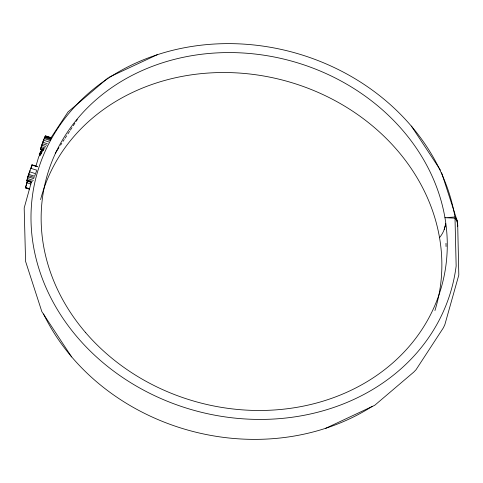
<?xml version="1.0" encoding="UTF-8"?>
<svg xmlns="http://www.w3.org/2000/svg" width="483" height="483" viewBox="0 0 483 483"><rect width="100%" height="100%" fill="white"/><g stroke="black" fill="none" stroke-linecap="round" stroke-linejoin="round"><path stroke-width="0.72" d="M41.315 153.642C39.769 151.028 38.543 156.577 39.757 154.536M31.51 167.704L32.035 164.806L37.445 166.52M29.511 189.203L25.454 187.911L27.404 180.781M31.552 182.526L26.776 180.739L28.569 174.321L32.035 164.806M43.078 150.382L40.391 149.458L42.715 142.183L45.342 135.904L51.675 137.842M445.139 226.104L444.227 229.467L445.139 226.104A83.897 41.001 -1.4 0 0 445.471 223.297L445.574 226.455M27.453 178.644L29.131 173.18M27.223 182.049L25.454 187.911M31.31 182.351L24.186 207.974L25.587 261.418L41.846 311.632L71.605 356.919M35.845 166.436L38.712 156.8L44.08 148.359M41.049 147.744L42.202 144.115M29.318 172.636L30.091 170.505M30.713 168.809L31.003 167.999M35.796 172.986L36.551 170.91M40.771 148.625L40.391 149.458M42.878 142.189L43.983 139.321M41.435 150.672L41.846 149.609M40.614 152.706L41.236 151.203M39.896 153.135L41.472 150.122L42.812 150.581M51.029 137.709L68 111.99L108.289 77.691M55.255 153.292L58.932 147.659M60.562 145.16L61.788 143.282M63.013 141.404L64.239 139.527M65.054 138.277L66.684 135.771M67.91 133.894L69.546 131.388M70.361 130.138L71.991 127.639M73.217 125.761L74.853 123.256M76.073 121.378L77.298 119.5M26.819 181.022L27.072 180.654M109.514 76.996L157.47 54.615M325.53 428.385L374.711 405.309L413.744 372.103L416.032 369.724L443.418 327.752L444.891 324.522L458.814 275.026L457.703 224.909M457.618 224.915A43.536 20.383 -9.8 0 0 454.986 217.006L444.946 217.694L455.01 218.171A43.838 21.421 -1.4 0 1 457.661 226.648M31.902 165.047L37.312 166.768M30.719 168.277L36.805 170.215M29.457 171.743L35.543 173.675L34.655 176.253L28.569 174.321M28.171 175.546L34.257 177.484M27.797 176.736L33.882 178.674M27.29 178.462L33.375 180.394M26.951 179.791L32.361 181.511M27.748 180.871L29.777 181.517M26.776 180.739L31.51 182.242M26.855 182.761L30.906 184.053M25.533 187.501L29.59 188.793M25.563 187.748L28.944 188.823M45.342 135.904L51.385 137.975L51.156 138.343L45.112 136.272M44.834 136.822L50.872 138.893M44.502 137.558L50.54 139.629M44.116 138.476L50.154 140.553M43.47 140.13L48.837 141.972M42.715 142.183L47.412 143.795M42.214 143.62L46.911 145.232M41.701 145.129L45.728 146.512M41.224 146.591L45.251 147.973M40.807 147.955L44.158 149.102M40.451 149.156L43.138 150.08M41.17 149.549L43.186 150.237M40.874 151.553L42.214 152.012M40.107 153.045L41.453 153.503M39.811 153.214L41.152 153.672M39.642 153.6L40.983 154.059M39.503 153.962L40.85 154.421M39.22 154.886L40.566 155.351M411.395 126.081L440.436 170.125M441.613 172.739L457.413 221.582M455.01 218.171L456.151 265.988A215.116 185.732 15.2 0 1 133.429 384.365A215.116 185.732 15.2 0 1 125.906 67.88A215.116 185.732 15.2 0 1 454.986 217.006M445.978 243.341L446.05 246.541M444.227 229.461A83.897 41.001 -1.4 0 1 439.53 237.642M40.596 199.6A204.87 176.887 15.2 0 1 287.234 81.349A204.87 176.887 15.2 0 1 434.929 310.575M372.103 406.451A215.116 185.732 15.2 0 1 43.542 313.986M85.72 332.709A204.87 176.887 15.2 0 0 433.408 308.758A204.87 176.887 15.2 0 0 213.498 53.112A204.87 176.887 15.2 0 0 85.72 332.709"/></g></svg>
